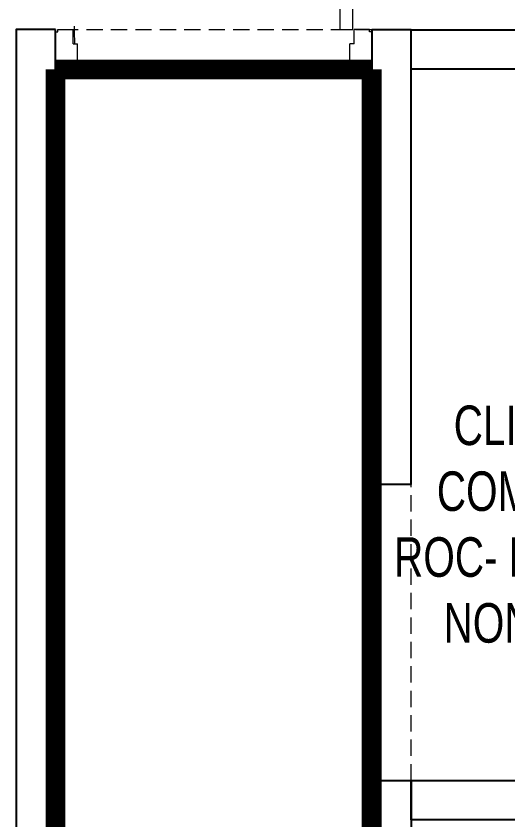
# Model space of a CAD drawing. Header units: feet. Extents: x 9622433 to 9628480, y -5942339 to -5927921.
# Drawn here: x 9625890 to 9627135, y -5931321 to -5929287 of the extents above; entities that cross this region are included whole.
import ezdxf

# ---------------------------------------------------------------- set-up
doc = ezdxf.new("R2010")
doc.units = ezdxf.units.FT
doc.header["$LTSCALE"] = 33
doc.header["$MEASUREMENT"] = 0
for name, pattern in [('a_p6_plan_L18$0$HIDDEN', [0.375, 0.25, -0.125]), ('ACAD_ISO03W100', [30, 12, -18]), ('HIDDEN2', [4.7625, 3.175, -1.5875])]:
    doc.linetypes.add(name, pattern=pattern)
for name, color, linetype, lineweight in [('Door', 2, 'Continuous', 13), ('LENS-DOOR', 34, 'Continuous', 20), ('LENS-PARTITION', 21, 'Continuous', 25), ('LENS-TEXT', 31, 'Continuous', 5), ('LENS_CURTAIN', 5, 'a_p6_plan_L18$0$HIDDEN', 9), ('LK-TILES FINISH', 251, 'Continuous', 5)]:
    doc.layers.add(name, color=color, linetype=linetype, lineweight=lineweight)
doc.layers.add('LAMINATE FINISH', color=80, linetype='Continuous')
doc.styles.add('LK TXT', font='GILC____.TTF', dxfattribs={"height": 100})

# ---------------------------------------------------------------- blocks, each defined once
blk = doc.blocks.new('*U51')
at = {"layer": 'LENS-DOOR'}
for p, q in [((548116.7, 1779282.5), (548116.7, 1778577)), ((548116.7, 1779282.5), (548150, 1779282.5)), ((548150, 1778577), (548150, 1779282.5)), ((547397.3, 1778571.4), (547402.8, 1778571.4)), ((547397.3, 1778481.3), (547397.3, 1778571.4)), ((547402.8, 1778577), (547441.7, 1778577)), ((547402.8, 1778571.4), (547402.8, 1778577)), ((547441.7, 1778540.8), (547441.7, 1778577)), ((548116.7, 1778577), (548150, 1778577)), ((548191.7, 1778577), (548152.8, 1778577)), ((548152.8, 1778540.8), (548152.8, 1778577)), ((548191.7, 1778571.4), (548191.7, 1778577)), ((548197.3, 1778571.4), (548191.7, 1778571.4)), ((548197.3, 1778481.3), (548197.3, 1778571.4)), ((547441.7, 1778540.8), (547452.8, 1778540.8)), ((547452.8, 1778475.8), (547452.8, 1778540.8)), ((548141.7, 1778475.8), (548141.7, 1778540.8)), ((548152.8, 1778540.8), (548141.7, 1778540.8)), ((547397.3, 1778481.3), (547402.8, 1778481.3)), ((547402.8, 1778475.8), (547402.8, 1778481.3)), ((548191.7, 1778475.8), (548191.7, 1778481.3)), ((548197.3, 1778481.3), (548191.7, 1778481.3)), ((547402.8, 1778475.8), (547452.8, 1778475.8)), ((548191.7, 1778475.8), (548141.7, 1778475.8))]:
    blk.add_line(p, q, dxfattribs=at)
at = {"layer": 'LENS-DOOR', "color": 7, "linetype": 'HIDDEN2'}
blk.add_ellipse((548150, 1778577), major_axis=(-705.6, 0), ratio=1, start_param=-1.570791, end_param=0.051209, dxfattribs=at)

msp = doc.modelspace()

# ---------------------------------------------------------------- linework, layer by layer
at = {"layer": 'LAMINATE FINISH', "color": 85, "linetype": 'ACAD_ISO03W100', "ltscale": 0.05, "const_width": 50}
msp.add_lwpolyline([(9626789.9, -5929421.8), (9625989.9, -5929421.8)], dxfattribs=at)
at = {"layer": 'LENS-PARTITION'}
for points in [[(9625989.9, -5929320.7), (9625889.9, -5929320.7), (9625889.9, -5931771.2), (9625989.9, -5931771.2)], [(9626789.9, -5930471.2), (9626889.9, -5930471.2), (9626889.9, -5929321.2), (9626789.9, -5929321.2)], [(9626889.9, -5929321.2), (9628349.9, -5929321.2), (9628349.9, -5929421.2), (9626889.9, -5929421.2)], [(9626889.9, -5932521.2), (9626789.9, -5932521.2), (9626789.9, -5931221.2), (9626889.9, -5931221.2)], [(9626889.9, -5931221.2), (9628389.9, -5931221.2), (9628389.9, -5931321.2), (9626889.9, -5931321.2)]]:
    msp.add_lwpolyline(points, close=True, dxfattribs=at)
at = {"layer": 'LENS_CURTAIN', "ltscale": 5}
for points in [[(9626789.9, -5929321.2), (9625989.9, -5929321.2), (9625989.9, -5929421.2), (9626789.9, -5929421.2)], [(9626889.9, -5931221.2), (9626889.9, -5930471.2), (9626789.9, -5930471.2), (9626789.9, -5931221.2)]]:
    msp.add_lwpolyline(points, close=True, dxfattribs=at)
at = {"layer": 'LK-TILES FINISH', "color": 212, "linetype": 'ACAD_ISO03W100', "ltscale": 0.05, "const_width": 50}
msp.add_lwpolyline([(9626789.9, -5929421.2), (9626789.9, -5933721.2), (9625989.9, -5933721.2), (9625989.9, -5929421.8)], dxfattribs=at)

# ---------------------------------------------------------------- block references
at = {"layer": 'Door'}
msp.add_blockref('*U51', (9078592.6, -7707897.6), dxfattribs=at)

# ---------------------------------------------------------------- texts
at = {"layer": 'LENS-TEXT', "color": 0, "linetype": 'Continuous', "ltscale": 3, "insert": (9627211, -5930573.2), "char_height": 100, "attachment_point": 5, "style": 'LK TXT'}
msp.add_mtext_dynamic_manual_height_columns('CLINIC-2 COMPACT ROC- MINSIGN\\PNON-OPP', width=730.507, gutter_width=1, heights=[0], dxfattribs=at)

doc.saveas('drawing.dxf')
